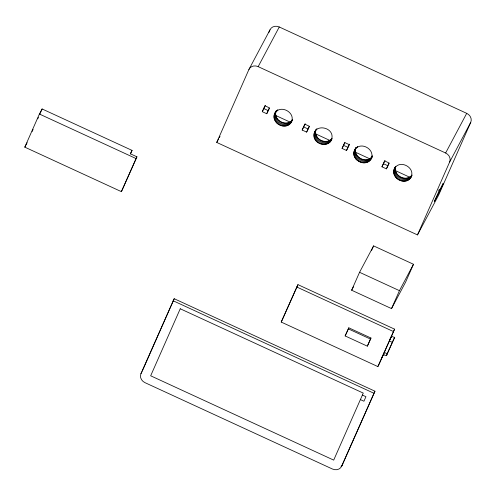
<?xml version="1.0" encoding="UTF-8"?>
<svg xmlns="http://www.w3.org/2000/svg" width="496" height="496" viewBox="0 0 496 496"><rect width="100%" height="100%" fill="white"/><g stroke="black" fill="none" stroke-linecap="round" stroke-linejoin="round"><path stroke-width="0.74" d="M292.28 120.199C287.711 133.343 267.338 121.991 276.105 111.147M290.805 122.853L292.423 119.809C286.75 127.819 272.36 119.834 276.297 110.788L274.679 113.832M313.943 135.061C314.514 123.492 333.343 126.939 332.01 137.609C330.807 148.484 313.28 145.185 313.943 135.061L315.561 132.01L315.859 130.076L314.235 133.12M372.384 156.345C368.218 170.388 346.623 158.881 356.116 147.715M370.58 159.607L372.198 156.562C366.525 164.567 352.135 156.587 356.078 147.541M411.947 175.33C407.377 188.474 387.004 177.122 395.771 166.272M409.857 178.74L411.475 175.696C405.523 182.144 393.179 175.299 395.634 166.83L394.016 169.874M371.089 158.782C375.608 149.935 361.584 141.323 355.471 148.936M383.538 354.342L384.307 352.42L387.19 353.747C387.45 356.5 383.594 355.502 383.78 353.952L381.678 357.907M132.06 150.4L130.281 153.748L136.927 156.81L121.396 191.654L24.8 147.151L39.413 114.037L42.11 108.959L132.06 150.4L130.504 153.921M32.159 131.508L33.096 129.394M37.758 118.823L38.378 117.416M39.624 114.601L42.11 108.959M121.396 191.654L136.927 156.81M216.733 142.433L248.911 69.496L269.998 29.834A7.322 6.46 28 0 1 279.26 26.982L466.711 113.342A7.322 6.46 28 0 1 470.754 122.32L438.569 195.25L417.483 234.918L216.733 142.433L218.55 139.01M268.751 32.668L269.998 29.834M140.938 373.68L174.201 298.716L374.951 391.201L341.688 466.166A7.322 6.46 28 0 1 332.432 469.018L144.981 382.658A7.322 6.46 28 0 1 140.938 373.68L142.017 371.653M142.333 370.946L174.201 298.716M262.297 111.687L264.907 105.772L269.334 107.812L266.73 113.727L262.297 111.687L265.366 105.35M269.508 108.054L268.348 110.682L263.915 108.636M291.313 122.028C296.075 112.741 280.587 104.141 275.131 112.97M302.182 130.057L304.792 124.149L309.225 126.189L306.615 132.103L302.182 130.057L305.251 123.727M308.524 128.402L309.392 126.43M342.073 148.434L344.683 142.526L349.116 144.565L346.506 150.48L342.073 148.434L344.85 142.761M349.575 144.15L348.124 147.436L343.691 145.39M281.232 322.071L297.953 284.648L394.574 329.158L379.093 364.25L377.853 366.581L281.232 322.071L297.953 284.648M381.963 166.811L384.574 160.896L389 162.942L386.396 168.857L381.963 166.811L385.032 160.481M388.3 165.149L389.174 163.184M351.645 290.228L359.557 272.292L373.593 245.892L413.484 264.269L405.567 282.212L391.53 308.605L351.645 290.228L353.443 286.843M371.461 250.722L373.593 245.892M410.979 177.159C415.741 167.871 400.253 159.266 394.797 168.101M345.148 335.941L348.818 327.831L370.977 338.036L367.846 345.135L367.307 346.152L345.148 335.941L348.818 327.831M367.307 346.152L370.977 338.036M417.483 234.918L449.661 161.981L470.754 122.32M440.268 190.29L443.3 183.241L438.582 192.064L434.329 201.457L440.268 190.29L438.935 189.677M391.53 308.605L399.447 290.668L413.484 264.269M377.853 366.581L394.574 329.158M387.19 353.747L394.735 337.15L386.415 355.669M341.688 466.166L374.951 391.201M394.487 337.534L391.611 336.207L390.594 338.284L389.354 340.988L392.237 342.314M24.8 147.151L27.162 142.712M219.275 137.646L220.007 136.276M248.911 69.496A7.322 6.46 28 0 1 258.168 66.644L279.26 26.982M266.73 113.727L268.026 111.29M274.35 114.743L276.34 110.961M274.139 115.698L275.757 112.654M274.059 116.684L275.677 113.64M277.121 110.837L277.766 109.622M274.102 117.682L275.72 114.632M274.269 118.68L275.888 115.63M274.567 119.66L276.185 116.616M274.976 120.621L276.601 117.577M275.509 121.532L277.128 118.488M276.142 122.4L277.76 119.35M276.873 123.194L278.492 120.15M277.692 123.913L279.31 120.869M278.591 124.546L280.209 121.501M279.546 125.085L281.17 122.041M280.556 125.519L282.174 122.469M281.604 125.841L283.222 122.797M282.67 126.052L284.289 123.002M283.737 126.139L285.361 123.095M284.803 126.114L286.421 123.07M285.839 125.972L287.463 122.927M286.843 125.711L288.461 122.667M287.792 125.339L289.41 122.295M288.672 124.862L290.29 121.818M289.478 124.279L291.096 121.235M290.191 123.609L291.809 120.565M306.615 132.103L308.233 129.059L303.806 127.013M314.569 132.209L315.989 129.524M316.25 129.84L316.894 128.625M314.03 134.075L315.648 131.031M313.987 136.059L315.611 133.009L315.561 132.01M314.16 137.057L315.778 134.007L315.611 133.009M314.452 138.037L316.07 134.993L315.778 134.007M314.867 138.998L316.485 135.947L316.07 134.993M315.394 139.909L317.012 136.865L316.485 135.947M316.033 140.777L317.651 137.727L317.012 136.865M316.764 141.571L318.382 138.527L317.651 137.727M317.583 142.29L319.201 139.246L318.382 138.527M318.475 142.922L320.1 139.878L319.201 139.246M319.436 143.462L321.055 140.411C324.452 142.135 329.015 141.813 331.7 138.942L330.076 141.986M320.447 143.896L322.065 140.845M321.489 144.218L323.107 141.174M322.555 144.429L324.173 141.379M323.628 144.516L325.246 141.472M324.688 144.491L326.312 141.447M325.729 144.348L327.348 141.304M326.728 144.088L328.352 141.044M327.676 143.716L329.294 140.672M328.563 143.239L330.181 140.194M329.363 142.656L330.981 139.612M330.696 141.23L332.171 138.576M346.506 150.48L347.801 148.044M354.46 150.586L356.202 147.287M354.125 151.497L355.744 148.453M353.915 152.452L355.539 149.408M356.897 147.591L357.542 146.376M353.834 153.438L355.452 150.387M353.877 154.436L355.496 151.385M354.045 155.428L355.669 152.384M354.342 156.414L355.961 153.369M354.758 157.375L356.376 154.324M355.285 158.286L356.903 155.242M355.917 159.148L357.535 156.104M356.649 159.948L358.273 156.903M357.473 160.667L359.092 157.623M358.366 161.299L359.984 158.255M359.327 161.839L360.945 158.788M360.332 162.266L361.956 159.222M361.379 162.595L362.998 159.545M362.446 162.8L364.064 159.755M363.518 162.893L365.137 159.848M364.579 162.868L366.197 159.824M365.62 162.725L367.238 159.681M366.618 162.465L368.237 159.421M367.567 162.093L369.185 159.049M368.447 161.615L370.066 158.565M369.253 161.033L370.872 157.988M369.966 160.363L371.585 157.319M371.752 156.959L372.397 155.738M386.396 168.857L388.015 165.807L383.582 163.767M394.345 168.962L395.318 167.133M393.805 170.829L395.424 167.784M393.725 171.814L395.343 168.764M393.768 172.806L395.386 169.762M393.936 173.805L395.554 170.76M394.233 174.79L395.851 171.746M394.642 175.751L396.267 172.701M395.176 176.663L396.794 173.619M395.808 177.525L397.426 174.48M396.54 178.324L398.158 175.28M397.358 179.044L398.976 175.999M398.257 179.676L399.875 176.632M399.212 180.215L400.836 177.165M400.222 180.643L401.841 177.599M401.27 180.972L402.888 177.921M402.33 181.176L403.955 178.132M403.403 181.269L405.027 178.225M404.469 181.245L406.088 178.2M405.505 181.102L407.123 178.058M406.509 180.842L408.127 177.797M407.458 180.47L409.076 177.425M408.338 179.992L409.956 176.942M409.144 179.409L410.762 176.365M410.471 177.983L412.015 175.051M449.661 161.981A7.322 6.46 28 0 0 445.625 153.004L466.711 113.342M389.503 340.169L391.611 336.207M258.168 66.644L445.625 153.004M275.77 115.512L290.501 122.295M315.741 133.926L330.466 140.709M355.713 152.34L370.438 159.123M394.983 170.426L409.708 177.215M438.396 190.687L439.729 191.301M39.413 114.037L136.009 158.54M359.557 272.292L399.447 290.668M296.713 286.986L393.328 331.495M348.279 328.848L370.438 339.053M173.123 300.75L373.872 393.229M362.396 395.064L365.943 396.695L363.94 401.227L360.4 399.596M320.1 139.878L321.055 140.411M342.773 464.138A7.322 6.46 28 0 1 341.043 466.352M180.246 308.772L150.672 375.794L333.696 460.114L363.264 393.092L180.246 308.772"/></g></svg>
